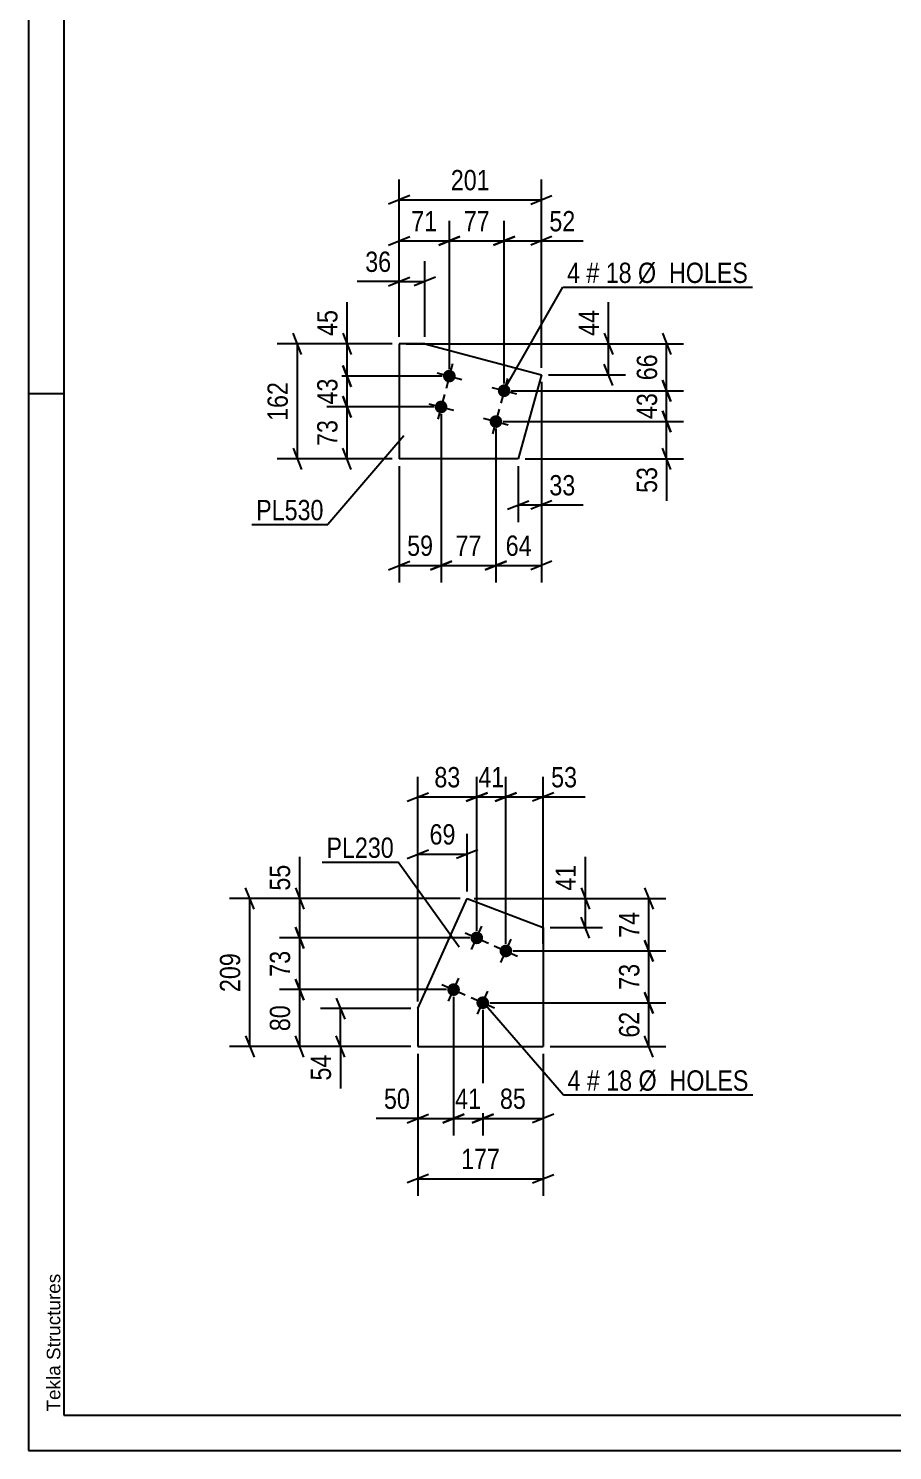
# Model space of a CAD drawing. Header units: millimetres. Extents: x 0 to 594, y 0 to 420.
# Drawn here: x 0 to 121.9, y 0 to 200.5 of the extents above; entities that cross this region are included whole.
import ezdxf

# ---------------------------------------------------------------- set-up
doc = ezdxf.new("R2010")
doc.units = ezdxf.units.MM
doc.styles.add('Arial', font='ARIAL.TTF', dxfattribs={"height": 0.2})
doc.styles.add('Arial Narrow', font='ARIALN.TTF', dxfattribs={"height": 0.2})

# ---------------------------------------------------------------- blocks, each defined once
blk = doc.blocks.new('Unknown-761550444-1135')
at = {"color": 5, "linetype": 'Continuous'}
for p, q in [((0, 420), (0, 0)), ((5, 415), (5, 5)), ((5, 149), (0, 149)), ((5, 5), (589, 5)), ((0, 0), (594, 0))]:
    blk.add_line(p, q, dxfattribs=at)
at = {"color": 174, "linetype": 'Continuous', "style": 'Arial'}
blk.add_text('Tekla Structures', height=1.9102, rotation=90, dxfattribs=at).set_placement((4.5, 5.5))
blk = doc.blocks.new('Part-761550444-8689 - 8688')
at = {"color": 2, "linetype": 'Continuous'}
for p, q in [((54.94, 62.3), (61.88, 77.82)), ((61.88, 77.82), (72.6, 73.72)), ((72.6, 73.72), (72.6, 56.95)), ((54.94, 62.3), (54.94, 56.95)), ((54.94, 56.95), (72.6, 56.95))]:
    blk.add_line(p, q, dxfattribs=at)
blk = doc.blocks.new('Bolt-761550444-8690 - 8688')
at = {"linetype": 'Continuous'}
for points in [[(63.61, 73.1, -1), (62.87, 71.46, -1)], [(67.71, 71.26, -1), (66.98, 69.62, -1)], [(60.34, 65.8, -1), (59.6, 64.16, -1)], [(64.44, 63.96, -1), (63.71, 62.32, -1)]]:
    blk.add_hatch(color=1, dxfattribs=at).paths.add_polyline_path(points)
at = {"color": 1, "linetype": 'Continuous'}
for p, q in [((61.6, 73.01), (64.88, 71.54)), ((62.5, 70.64), (63.97, 73.92)), ((65.7, 71.18), (68.99, 69.7)), ((66.61, 68.8), (68.08, 72.08)), ((59.23, 63.34), (60.7, 66.62)), ((58.33, 65.71), (61.61, 64.24)), ((63.34, 61.5), (64.81, 64.78)), ((62.43, 63.87), (65.72, 62.4))]:
    blk.add_line(p, q, dxfattribs=at)
blk = doc.blocks.new('Part-761550444-8681 - 8680')
at = {"color": 2, "linetype": 'Continuous'}
for p, q in [((55.92, 156.02), (52.29, 156.02)), ((52.29, 156.02), (52.29, 139.8)), ((55.92, 156.02), (72.35, 151.65)), ((72.35, 151.65), (69.06, 139.8)), ((69.06, 139.8), (52.29, 139.8))]:
    blk.add_line(p, q, dxfattribs=at)
blk = doc.blocks.new('Bolt-761550444-8682 - 8680')
at = {"linetype": 'Continuous'}
for points in [[(60.24, 151.25, -1), (58.5, 151.71, -1)], [(67.97, 149.19, -1), (66.23, 149.65, -1)], [(59.08, 146.9, -1), (57.34, 147.36, -1)], [(66.81, 144.84, -1), (65.07, 145.3, -1)]]:
    blk.add_hatch(color=1, dxfattribs=at).paths.add_polyline_path(points)
at = {"color": 1, "linetype": 'Continuous'}
for p, q in [((59.83, 153.22), (58.91, 149.74)), ((57.63, 151.94), (61.11, 151.01)), ((67.56, 151.16), (66.64, 147.68)), ((58.68, 148.87), (57.75, 145.39)), ((65.36, 149.88), (68.84, 148.96)), ((56.47, 147.59), (59.95, 146.67)), ((66.41, 146.81), (65.48, 143.33)), ((64.2, 145.53), (67.68, 144.61))]:
    blk.add_line(p, q, dxfattribs=at)
blk = doc.blocks.new('StraightDimension-761550444-9422 - 8688')
at = {"color": 7, "linetype": 'Continuous'}
for p, q in [((77.96, 79.32), (79.16, 76.32)), ((62.88, 77.82), (80.96, 77.82)), ((78.56, 73.72), (78.56, 77.82)), ((79.16, 72.22), (77.96, 75.22)), ((73.6, 73.72), (80.96, 73.72))]:
    blk.add_line(p, q, dxfattribs=at)
at = {"color": 0}
blk.add_wipeout([(77.81, 83.2), (73.61, 83.2), (73.61, 78.34), (77.81, 78.34)], dxfattribs=at)
at = {"color": 7, "linetype": 'Continuous'}
blk.add_line((78.56, 77.82), (78.56, 83.72), dxfattribs=at)
blk.add_line((78.56, 77.82), (78.56, 83.72), dxfattribs=at)
at = {"color": 3, "style": 'Arial Narrow'}
blk.add_text('41', height=2.863, rotation=90.0002, dxfattribs=at).set_placement((77.21, 78.94))
blk = doc.blocks.new('StraightDimension-761550444-13964 - 8688')
at = {"color": 7, "linetype": 'Continuous'}
for p, q in [((86.92, 79.32), (88.12, 76.32)), ((62.88, 77.82), (89.92, 77.82)), ((87.52, 70.44), (87.52, 77.82)), ((68.35, 70.44), (89.92, 70.44)), ((88.12, 68.94), (86.92, 71.94))]:
    blk.add_line(p, q, dxfattribs=at)
at = {"color": 0}
blk.add_wipeout([(86.77, 76.56), (82.57, 76.56), (82.57, 71.7), (86.77, 71.7)], dxfattribs=at)
at = {"color": 3, "style": 'Arial Narrow'}
blk.add_text('74', height=2.863, rotation=90.0002, dxfattribs=at).set_placement((86.17, 72.3))
blk = doc.blocks.new('StraightDimension-761550444-9414 - 8688')
at = {"color": 7, "linetype": 'Continuous'}
for p, q in [((54.94, 55.95), (54.94, 35.93)), ((72.6, 55.95), (72.6, 35.93)), ((56.44, 38.93), (53.44, 37.73)), ((54.94, 38.33), (72.6, 38.33)), ((71.1, 37.73), (74.1, 38.93))]:
    blk.add_line(p, q, dxfattribs=at)
at = {"color": 0}
blk.add_wipeout([(67.11, 39.08), (67.11, 43.28), (60.43, 43.28), (60.43, 39.08)], dxfattribs=at)
at = {"color": 3, "style": 'Arial Narrow'}
blk.add_text('177', height=2.863, dxfattribs=at).set_placement((61.03, 39.68))
blk = doc.blocks.new('StraightDimension-761550444-9408 - 8688')
at = {"color": 7, "linetype": 'Continuous'}
for p, q in [((54.94, 63.3), (54.94, 86.94)), ((61.88, 78.82), (61.88, 86.94)), ((53.44, 83.49), (56.44, 84.69)), ((63.38, 84.69), (60.38, 83.49)), ((54.94, 84.09), (61.88, 84.09))]:
    blk.add_line(p, q, dxfattribs=at)
at = {"color": 0}
blk.add_wipeout([(60.84, 84.84), (60.84, 89.04), (55.98, 89.04), (55.98, 84.84)], dxfattribs=at)
at = {"color": 3, "style": 'Arial Narrow'}
blk.add_text('69', height=2.863, dxfattribs=at).set_placement((56.58, 85.44))
blk = doc.blocks.new('StraightDimension-761550444-9418 - 8688')
at = {"color": 7, "linetype": 'Continuous'}
for p, q in [((53.94, 62.3), (41.18, 62.3)), ((43.43, 63.8), (44.63, 60.8)), ((44.03, 56.95), (44.03, 62.3)), ((44.63, 55.45), (43.43, 58.45)), ((53.94, 56.95), (41.18, 56.95))]:
    blk.add_line(p, q, dxfattribs=at)
at = {"color": 0}
blk.add_wipeout([(43.28, 56.42), (39.08, 56.42), (39.08, 51.57), (43.28, 51.57)], dxfattribs=at)
at = {"color": 7, "linetype": 'Continuous'}
blk.add_line((44.03, 56.95), (44.03, 51.04), dxfattribs=at)
blk.add_line((44.03, 56.95), (44.03, 51.04), dxfattribs=at)
at = {"color": 3, "style": 'Arial Narrow'}
blk.add_text('54', height=2.863, rotation=90.0002, dxfattribs=at).set_placement((42.68, 52.17))
blk = doc.blocks.new('StraightDimension-761550444-13932 - 8688')
at = {"color": 7, "linetype": 'Continuous'}
for p, q in [((63.24, 73.28), (63.24, 95)), ((67.35, 71.44), (67.35, 95)), ((61.74, 91.55), (64.74, 92.75)), ((68.85, 92.75), (65.85, 91.55)), ((63.24, 92.15), (67.35, 92.15))]:
    blk.add_line(p, q, dxfattribs=at)
at = {"color": 0}
blk.add_wipeout([(67.72, 92.9), (67.72, 97.1), (62.86, 97.1), (62.86, 92.9)], dxfattribs=at)
at = {"color": 3, "style": 'Arial Narrow'}
blk.add_text('41', height=2.863, dxfattribs=at).set_placement((63.46, 93.5))
blk = doc.blocks.new('StraightDimension-761550444-9446 - 8688')
at = {"color": 7, "linetype": 'Continuous'}
for p, q in [((37.66, 79.32), (38.86, 76.32)), ((60.88, 77.82), (35.41, 77.82)), ((38.26, 72.28), (38.26, 77.82)), ((62.24, 72.28), (35.41, 72.28)), ((38.86, 70.78), (37.66, 73.78))]:
    blk.add_line(p, q, dxfattribs=at)
at = {"color": 0}
blk.add_wipeout([(37.51, 83.2), (33.31, 83.2), (33.31, 78.34), (37.51, 78.34)], dxfattribs=at)
at = {"color": 7, "linetype": 'Continuous'}
blk.add_line((38.26, 77.82), (38.26, 83.72), dxfattribs=at)
blk.add_line((38.26, 77.82), (38.26, 83.72), dxfattribs=at)
at = {"color": 3, "style": 'Arial Narrow'}
blk.add_text('55', height=2.863, rotation=90.0002, dxfattribs=at).set_placement((36.91, 78.94))
blk = doc.blocks.new('StraightDimension-761550444-9447 - 8688')
at = {"color": 7, "linetype": 'Continuous'}
for p, q in [((62.24, 72.28), (35.41, 72.28)), ((37.66, 73.78), (38.86, 70.78)), ((38.26, 64.98), (38.26, 72.28)), ((38.86, 63.48), (37.66, 66.48)), ((58.97, 64.98), (35.41, 64.98))]:
    blk.add_line(p, q, dxfattribs=at)
at = {"color": 0}
blk.add_wipeout([(37.51, 71.06), (33.31, 71.06), (33.31, 66.2), (37.51, 66.2)], dxfattribs=at)
at = {"color": 3, "style": 'Arial Narrow'}
blk.add_text('73', height=2.863, rotation=90.0002, dxfattribs=at).set_placement((36.91, 66.8))
blk = doc.blocks.new('StraightDimension-761550444-9448 - 8688')
at = {"color": 7, "linetype": 'Continuous'}
for p, q in [((37.66, 66.48), (38.86, 63.48)), ((58.97, 64.98), (35.41, 64.98)), ((38.26, 56.95), (38.26, 64.98)), ((38.86, 55.45), (37.66, 58.45)), ((53.94, 56.95), (35.41, 56.95))]:
    blk.add_line(p, q, dxfattribs=at)
at = {"color": 0}
blk.add_wipeout([(37.51, 63.39), (33.31, 63.39), (33.31, 58.53), (37.51, 58.53)], dxfattribs=at)
at = {"color": 3, "style": 'Arial Narrow'}
blk.add_text('80', height=2.863, rotation=90.0002, dxfattribs=at).set_placement((36.91, 59.13))
blk = doc.blocks.new('StraightDimension-761550444-9466 - 8688')
at = {"color": 7, "linetype": 'Continuous'}
for p, q in [((31.82, 76.32), (30.62, 79.32)), ((60.88, 77.82), (28.37, 77.82)), ((31.22, 56.95), (31.22, 77.82)), ((30.62, 58.45), (31.82, 55.45)), ((53.94, 56.95), (28.37, 56.95))]:
    blk.add_line(p, q, dxfattribs=at)
at = {"color": 0}
blk.add_wipeout([(30.47, 70.72), (26.27, 70.72), (26.27, 64.04), (30.47, 64.04)], dxfattribs=at)
at = {"color": 3, "style": 'Arial Narrow'}
blk.add_text('209', height=2.863, rotation=90.0002, dxfattribs=at).set_placement((29.87, 64.64))
blk = doc.blocks.new('StraightDimension-761550444-13931 - 8688')
at = {"color": 7, "linetype": 'Continuous'}
for p, q in [((67.35, 71.44), (67.35, 95)), ((72.6, 71.44), (72.6, 95)), ((65.85, 91.55), (68.85, 92.75)), ((74.1, 92.75), (71.1, 91.55)), ((67.35, 92.15), (72.6, 92.15))]:
    blk.add_line(p, q, dxfattribs=at)
at = {"color": 0}
blk.add_wipeout([(77.98, 92.9), (77.98, 97.1), (73.13, 97.1), (73.13, 92.9)], dxfattribs=at)
at = {"color": 7, "linetype": 'Continuous'}
blk.add_line((72.6, 92.15), (78.51, 92.15), dxfattribs=at)
blk.add_line((72.6, 92.15), (78.51, 92.15), dxfattribs=at)
at = {"color": 3, "style": 'Arial Narrow'}
blk.add_text('53', height=2.863, dxfattribs=at).set_placement((73.73, 93.5))
blk = doc.blocks.new('StraightDimension-761550444-13933 - 8688')
at = {"color": 7, "linetype": 'Continuous'}
for p, q in [((54.94, 63.3), (54.94, 95)), ((63.24, 73.28), (63.24, 95)), ((53.44, 91.55), (56.44, 92.75)), ((64.74, 92.75), (61.74, 91.55)), ((54.94, 92.15), (63.24, 92.15))]:
    blk.add_line(p, q, dxfattribs=at)
at = {"color": 0}
blk.add_wipeout([(61.52, 92.9), (61.52, 97.1), (56.66, 97.1), (56.66, 92.9)], dxfattribs=at)
at = {"color": 3, "style": 'Arial Narrow'}
blk.add_text('83', height=2.863, dxfattribs=at).set_placement((57.26, 93.5))
blk = doc.blocks.new('StraightDimension-761550444-13965 - 8688')
at = {"color": 7, "linetype": 'Continuous'}
for p, q in [((68.35, 70.44), (89.92, 70.44)), ((86.92, 71.94), (88.12, 68.94)), ((87.52, 63.14), (87.52, 70.44)), ((88.12, 61.64), (86.92, 64.64)), ((65.08, 63.14), (89.92, 63.14))]:
    blk.add_line(p, q, dxfattribs=at)
at = {"color": 0}
blk.add_wipeout([(86.77, 69.22), (82.57, 69.22), (82.57, 64.36), (86.77, 64.36)], dxfattribs=at)
at = {"color": 3, "style": 'Arial Narrow'}
blk.add_text('73', height=2.863, rotation=90.0002, dxfattribs=at).set_placement((86.17, 64.96))
blk = doc.blocks.new('StraightDimension-761550444-13966 - 8688')
at = {"color": 7, "linetype": 'Continuous'}
for p, q in [((86.92, 64.64), (88.12, 61.64)), ((65.08, 63.14), (89.92, 63.14)), ((87.52, 56.95), (87.52, 63.14)), ((88.12, 55.45), (86.92, 58.45)), ((73.6, 56.95), (89.92, 56.95))]:
    blk.add_line(p, q, dxfattribs=at)
at = {"color": 0}
blk.add_wipeout([(86.77, 62.47), (82.57, 62.47), (82.57, 57.61), (86.77, 57.61)], dxfattribs=at)
at = {"color": 3, "style": 'Arial Narrow'}
blk.add_text('62', height=2.863, rotation=90.0002, dxfattribs=at).set_placement((86.17, 58.21))
blk = doc.blocks.new('StraightDimension-761550444-15084 - 8688')
at = {"color": 7, "linetype": 'Continuous'}
for p, q in [((64.08, 62.14), (64.08, 44.42)), ((72.6, 55.95), (72.6, 44.42)), ((62.58, 46.22), (65.58, 47.42)), ((64.08, 46.82), (72.6, 46.82)), ((74.1, 47.42), (71.1, 46.22))]:
    blk.add_line(p, q, dxfattribs=at)
at = {"color": 0}
blk.add_wipeout([(70.77, 47.57), (70.77, 51.77), (65.91, 51.77), (65.91, 47.57)], dxfattribs=at)
at = {"color": 3, "style": 'Arial Narrow'}
blk.add_text('85', height=2.863, dxfattribs=at).set_placement((66.51, 48.17))
blk = doc.blocks.new('StraightDimension-761550444-15085 - 8688')
at = {"color": 7, "linetype": 'Continuous'}
for p, q in [((59.97, 63.98), (59.97, 44.42)), ((64.08, 62.14), (64.08, 44.42)), ((58.47, 46.22), (61.47, 47.42)), ((59.97, 46.82), (64.08, 46.82)), ((65.58, 47.42), (62.58, 46.22))]:
    blk.add_line(p, q, dxfattribs=at)
at = {"color": 0}
blk.add_wipeout([(64.45, 47.57), (64.45, 51.77), (59.59, 51.77), (59.59, 47.57)], dxfattribs=at)
at = {"color": 3, "style": 'Arial Narrow'}
blk.add_text('41', height=2.863, dxfattribs=at).set_placement((60.19, 48.17))
blk = doc.blocks.new('StraightDimension-761550444-15086 - 8688')
at = {"color": 7, "linetype": 'Continuous'}
for p, q in [((59.97, 63.98), (59.97, 44.42)), ((54.94, 55.95), (54.94, 44.42)), ((53.44, 46.22), (56.44, 47.42)), ((54.94, 46.82), (59.97, 46.82)), ((61.47, 47.42), (58.47, 46.22))]:
    blk.add_line(p, q, dxfattribs=at)
at = {"color": 0}
blk.add_wipeout([(54.41, 47.57), (54.41, 51.77), (49.55, 51.77), (49.55, 47.57)], dxfattribs=at)
at = {"color": 7, "linetype": 'Continuous'}
blk.add_line((54.94, 46.82), (49.03, 46.82), dxfattribs=at)
blk.add_line((54.94, 46.82), (49.03, 46.82), dxfattribs=at)
at = {"color": 3, "style": 'Arial Narrow'}
blk.add_text('50', height=2.863, dxfattribs=at).set_placement((50.15, 48.17))
blk = doc.blocks.new('StraightDimension-761550444-13683 - 8680')
at = {"color": 7, "linetype": 'Continuous'}
for p, q in [((67.1, 150.42), (67.1, 173.39)), ((72.35, 152.65), (72.35, 173.39)), ((65.6, 169.94), (68.6, 171.14)), ((67.1, 170.54), (72.35, 170.54)), ((73.85, 171.14), (70.85, 169.94))]:
    blk.add_line(p, q, dxfattribs=at)
at = {"color": 0}
blk.add_wipeout([(77.73, 171.29), (77.73, 175.49), (72.88, 175.49), (72.88, 171.29)], dxfattribs=at)
at = {"color": 7, "linetype": 'Continuous'}
blk.add_line((72.35, 170.54), (78.26, 170.54), dxfattribs=at)
blk.add_line((72.35, 170.54), (78.26, 170.54), dxfattribs=at)
at = {"color": 3, "style": 'Arial Narrow'}
blk.add_text('52', height=2.863, dxfattribs=at).set_placement((73.48, 171.89))
blk = doc.blocks.new('StraightDimension-761550444-13715 - 8680')
at = {"color": 7, "linetype": 'Continuous'}
for p, q in [((89.42, 150.92), (90.62, 147.92)), ((68.1, 149.42), (92.42, 149.42)), ((90.02, 145.07), (90.02, 149.42)), ((90.62, 143.57), (89.42, 146.57)), ((66.94, 145.07), (92.42, 145.07))]:
    blk.add_line(p, q, dxfattribs=at)
at = {"color": 0}
blk.add_wipeout([(89.27, 149.67), (85.07, 149.67), (85.07, 144.82), (89.27, 144.82)], dxfattribs=at)
at = {"color": 3, "style": 'Arial Narrow'}
blk.add_text('43', height=2.863, rotation=90.0002, dxfattribs=at).set_placement((88.67, 145.42))
blk = doc.blocks.new('StraightDimension-761550444-13685 - 8680')
at = {"color": 7, "linetype": 'Continuous'}
for p, q in [((52.29, 157.02), (52.29, 173.39)), ((59.37, 152.48), (59.37, 173.39)), ((50.79, 169.94), (53.79, 171.14)), ((52.29, 170.54), (59.37, 170.54)), ((60.87, 171.14), (57.87, 169.94))]:
    blk.add_line(p, q, dxfattribs=at)
at = {"color": 0}
blk.add_wipeout([(58.26, 171.29), (58.26, 175.49), (53.4, 175.49), (53.4, 171.29)], dxfattribs=at)
at = {"color": 3, "style": 'Arial Narrow'}
blk.add_text('71', height=2.863, dxfattribs=at).set_placement((54, 171.89))
blk = doc.blocks.new('StraightDimension-761550444-13662 - 8680')
at = {"color": 7, "linetype": 'Continuous'}
for p, q in [((44.34, 157.52), (45.54, 154.52)), ((51.29, 156.02), (42.09, 156.02)), ((44.94, 151.48), (44.94, 156.02)), ((45.54, 149.98), (44.34, 152.98)), ((58.37, 151.48), (42.09, 151.48))]:
    blk.add_line(p, q, dxfattribs=at)
at = {"color": 0}
blk.add_wipeout([(44.19, 161.4), (39.99, 161.4), (39.99, 156.54), (44.19, 156.54)], dxfattribs=at)
at = {"color": 7, "linetype": 'Continuous'}
blk.add_line((44.94, 156.02), (44.94, 161.92), dxfattribs=at)
blk.add_line((44.94, 156.02), (44.94, 161.92), dxfattribs=at)
at = {"color": 3, "style": 'Arial Narrow'}
blk.add_text('45', height=2.863, rotation=90.0002, dxfattribs=at).set_placement((43.59, 157.14))
blk = doc.blocks.new('StraightDimension-761550444-13791 - 8680')
at = {"color": 7, "linetype": 'Continuous'}
for p, q in [((72.35, 150.65), (72.35, 130.91)), ((69.09, 138.8), (69.09, 130.91)), ((67.59, 132.71), (70.59, 133.91)), ((69.09, 133.31), (72.35, 133.31)), ((73.85, 133.91), (70.85, 132.71))]:
    blk.add_line(p, q, dxfattribs=at)
at = {"color": 0}
blk.add_wipeout([(77.73, 134.06), (77.73, 138.26), (72.88, 138.26), (72.88, 134.06)], dxfattribs=at)
at = {"color": 7, "linetype": 'Continuous'}
blk.add_line((72.35, 133.31), (78.26, 133.31), dxfattribs=at)
blk.add_line((72.35, 133.31), (78.26, 133.31), dxfattribs=at)
at = {"color": 3, "style": 'Arial Narrow'}
blk.add_text('33', height=2.863, dxfattribs=at).set_placement((73.48, 134.66))
blk = doc.blocks.new('StraightDimension-761550444-13663 - 8680')
at = {"color": 7, "linetype": 'Continuous'}
for p, q in [((44.34, 152.98), (45.54, 149.98)), ((58.37, 151.48), (42.09, 151.48)), ((44.94, 147.13), (44.94, 151.48)), ((45.54, 145.63), (44.34, 148.63)), ((57.21, 147.13), (42.09, 147.13))]:
    blk.add_line(p, q, dxfattribs=at)
at = {"color": 0}
blk.add_wipeout([(44.19, 151.73), (39.99, 151.73), (39.99, 146.88), (44.19, 146.88)], dxfattribs=at)
at = {"color": 3, "style": 'Arial Narrow'}
blk.add_text('43', height=2.863, rotation=90.0002, dxfattribs=at).set_placement((43.59, 147.48))
blk = doc.blocks.new('StraightDimension-761550444-13664 - 8680')
at = {"color": 7, "linetype": 'Continuous'}
for p, q in [((44.34, 148.63), (45.54, 145.63)), ((57.21, 147.13), (42.09, 147.13)), ((44.94, 139.8), (44.94, 147.13)), ((45.54, 138.3), (44.34, 141.3)), ((51.29, 139.8), (42.09, 139.8))]:
    blk.add_line(p, q, dxfattribs=at)
at = {"color": 0}
blk.add_wipeout([(44.19, 145.89), (39.99, 145.89), (39.99, 141.03), (44.19, 141.03)], dxfattribs=at)
at = {"color": 3, "style": 'Arial Narrow'}
blk.add_text('73', height=2.863, rotation=90.0002, dxfattribs=at).set_placement((43.59, 141.63))
blk = doc.blocks.new('StraightDimension-761550444-13684 - 8680')
at = {"color": 7, "linetype": 'Continuous'}
for p, q in [((59.37, 152.48), (59.37, 173.39)), ((67.1, 150.42), (67.1, 173.39)), ((57.87, 169.94), (60.87, 171.14)), ((59.37, 170.54), (67.1, 170.54)), ((68.6, 171.14), (65.6, 169.94))]:
    blk.add_line(p, q, dxfattribs=at)
at = {"color": 0}
blk.add_wipeout([(65.66, 171.29), (65.66, 175.49), (60.81, 175.49), (60.81, 171.29)], dxfattribs=at)
at = {"color": 3, "style": 'Arial Narrow'}
blk.add_text('77', height=2.863, dxfattribs=at).set_placement((61.41, 171.89))
blk = doc.blocks.new('StraightDimension-761550444-13714 - 8680')
at = {"color": 7, "linetype": 'Continuous'}
for p, q in [((89.42, 157.52), (90.62, 154.52)), ((53.29, 156.02), (92.42, 156.02)), ((90.02, 149.42), (90.02, 156.02)), ((90.62, 147.92), (89.42, 150.92)), ((68.1, 149.42), (92.42, 149.42))]:
    blk.add_line(p, q, dxfattribs=at)
at = {"color": 0}
blk.add_wipeout([(89.27, 155.15), (85.07, 155.15), (85.07, 150.29), (89.27, 150.29)], dxfattribs=at)
at = {"color": 3, "style": 'Arial Narrow'}
blk.add_text('66', height=2.863, rotation=90.0002, dxfattribs=at).set_placement((88.67, 150.89))
blk = doc.blocks.new('StraightDimension-761550444-13716 - 8680')
at = {"color": 7, "linetype": 'Continuous'}
for p, q in [((89.42, 146.57), (90.62, 143.57)), ((66.94, 145.07), (92.42, 145.07)), ((90.02, 139.8), (90.02, 145.07)), ((90.62, 138.3), (89.42, 141.3)), ((70.06, 139.8), (92.42, 139.8))]:
    blk.add_line(p, q, dxfattribs=at)
at = {"color": 0}
blk.add_wipeout([(89.27, 139.27), (85.07, 139.27), (85.07, 134.41), (89.27, 134.41)], dxfattribs=at)
at = {"color": 7, "linetype": 'Continuous'}
blk.add_line((90.02, 139.8), (90.02, 133.89), dxfattribs=at)
blk.add_line((90.02, 139.8), (90.02, 133.89), dxfattribs=at)
at = {"color": 3, "style": 'Arial Narrow'}
blk.add_text('53', height=2.863, rotation=90.0002, dxfattribs=at).set_placement((88.67, 135.01))
blk = doc.blocks.new('StraightDimension-761550444-13766 - 8680')
at = {"color": 7, "linetype": 'Continuous'}
for p, q in [((72.35, 150.65), (72.35, 122.39)), ((65.94, 144.07), (65.94, 122.39)), ((64.44, 124.19), (67.44, 125.39)), ((65.94, 124.79), (72.35, 124.79)), ((73.85, 125.39), (70.85, 124.19))]:
    blk.add_line(p, q, dxfattribs=at)
at = {"color": 0}
blk.add_wipeout([(71.58, 125.54), (71.58, 129.74), (66.72, 129.74), (66.72, 125.54)], dxfattribs=at)
at = {"color": 3, "style": 'Arial Narrow'}
blk.add_text('64', height=2.863, dxfattribs=at).set_placement((67.32, 126.14))
blk = doc.blocks.new('StraightDimension-761550444-13767 - 8680')
at = {"color": 7, "linetype": 'Continuous'}
for p, q in [((58.21, 146.13), (58.21, 122.39)), ((65.94, 144.07), (65.94, 122.39)), ((56.71, 124.19), (59.71, 125.39)), ((58.21, 124.79), (65.94, 124.79)), ((67.44, 125.39), (64.44, 124.19))]:
    blk.add_line(p, q, dxfattribs=at)
at = {"color": 0}
blk.add_wipeout([(64.51, 125.54), (64.51, 129.74), (59.65, 129.74), (59.65, 125.54)], dxfattribs=at)
at = {"color": 3, "style": 'Arial Narrow'}
blk.add_text('77', height=2.863, dxfattribs=at).set_placement((60.25, 126.14))
blk = doc.blocks.new('StraightDimension-761550444-13768 - 8680')
at = {"color": 7, "linetype": 'Continuous'}
for p, q in [((58.21, 146.13), (58.21, 122.39)), ((52.29, 138.8), (52.29, 122.39)), ((50.79, 124.19), (53.79, 125.39)), ((52.29, 124.79), (58.21, 124.79)), ((59.71, 125.39), (56.71, 124.19))]:
    blk.add_line(p, q, dxfattribs=at)
at = {"color": 0}
blk.add_wipeout([(57.68, 125.54), (57.68, 129.74), (52.82, 129.74), (52.82, 125.54)], dxfattribs=at)
at = {"color": 3, "style": 'Arial Narrow'}
blk.add_text('59', height=2.863, dxfattribs=at).set_placement((53.42, 126.14))
blk = doc.blocks.new('StraightDimension-761550444-13803 - 8680')
at = {"color": 7, "linetype": 'Continuous'}
for p, q in [((38.53, 154.52), (37.33, 157.52)), ((51.29, 156.02), (35.08, 156.02)), ((37.93, 139.8), (37.93, 156.02)), ((37.33, 141.3), (38.53, 138.3)), ((51.29, 139.8), (35.08, 139.8))]:
    blk.add_line(p, q, dxfattribs=at)
at = {"color": 0}
blk.add_wipeout([(37.18, 151.25), (32.98, 151.25), (32.98, 144.56), (37.18, 144.56)], dxfattribs=at)
at = {"color": 3, "style": 'Arial Narrow'}
blk.add_text('162', height=2.863, rotation=90.0002, dxfattribs=at).set_placement((36.58, 145.16))
blk = doc.blocks.new('StraightDimension-761550444-13808 - 8680')
at = {"color": 7, "linetype": 'Continuous'}
for p, q in [((52.29, 157.02), (52.29, 179.18)), ((72.35, 152.65), (72.35, 179.18)), ((53.79, 176.93), (50.79, 175.73)), ((70.85, 175.73), (73.85, 176.93)), ((52.29, 176.33), (72.35, 176.33))]:
    blk.add_line(p, q, dxfattribs=at)
at = {"color": 0}
blk.add_wipeout([(65.66, 177.08), (65.66, 181.28), (58.98, 181.28), (58.98, 177.08)], dxfattribs=at)
at = {"color": 3, "style": 'Arial Narrow'}
blk.add_text('201', height=2.863, dxfattribs=at).set_placement((59.58, 177.68))
blk = doc.blocks.new('StraightDimension-761550444-14936 - 8680')
at = {"color": 7, "linetype": 'Continuous'}
for p, q in [((81.23, 157.52), (82.43, 154.52)), ((56.92, 156.02), (84.23, 156.02)), ((81.83, 151.65), (81.83, 156.02)), ((82.43, 150.15), (81.23, 153.15)), ((73.35, 151.65), (84.23, 151.65))]:
    blk.add_line(p, q, dxfattribs=at)
at = {"color": 0}
blk.add_wipeout([(81.08, 161.4), (76.88, 161.4), (76.88, 156.54), (81.08, 156.54)], dxfattribs=at)
at = {"color": 7, "linetype": 'Continuous'}
blk.add_line((81.83, 156.02), (81.83, 161.92), dxfattribs=at)
blk.add_line((81.83, 156.02), (81.83, 161.92), dxfattribs=at)
at = {"color": 3, "style": 'Arial Narrow'}
blk.add_text('44', height=2.863, rotation=90.0002, dxfattribs=at).set_placement((80.48, 157.14))
blk = doc.blocks.new('StraightDimension-761550444-14967 - 8680')
at = {"color": 7, "linetype": 'Continuous'}
for p, q in [((52.29, 157.02), (52.29, 167.67)), ((55.92, 157.02), (55.92, 167.67)), ((50.79, 164.22), (53.79, 165.42)), ((52.29, 164.82), (55.92, 164.82)), ((57.42, 165.42), (54.42, 164.22))]:
    blk.add_line(p, q, dxfattribs=at)
at = {"color": 0}
blk.add_wipeout([(51.76, 165.57), (51.76, 169.77), (46.91, 169.77), (46.91, 165.57)], dxfattribs=at)
at = {"color": 7, "linetype": 'Continuous'}
blk.add_line((52.29, 164.82), (46.38, 164.82), dxfattribs=at)
blk.add_line((52.29, 164.82), (46.38, 164.82), dxfattribs=at)
at = {"color": 3, "style": 'Arial Narrow'}
blk.add_text('36', height=2.863, dxfattribs=at).set_placement((47.51, 166.17))
blk = doc.blocks.new('Mark-761550444-9613 - 8688')
at = {"color": 0}
blk.add_wipeout([(77.87, 50.74), (77.87, 53.74), (76.05, 53.74), (76.05, 50.74)], dxfattribs=at)
blk.add_wipeout([(77.87, 50.74), (77.87, 53.74), (76.05, 53.74), (76.05, 50.74)], dxfattribs=at)
at = {"color": 7, "linetype": 'Continuous'}
blk.add_line((64.2, 63.15), (75.45, 50.14), dxfattribs=at)
at = {"color": 0}
blk.add_wipeout([(80.6, 50.74), (80.6, 53.74), (78.77, 53.74), (78.77, 50.74)], dxfattribs=at)
blk.add_wipeout([(80.6, 50.74), (80.6, 53.74), (78.77, 53.74), (78.77, 50.74)], dxfattribs=at)
at = {"color": 3, "style": 'Arial Narrow'}
blk.add_text('4', height=2.86, dxfattribs=at).set_placement((76.05, 50.74))
at = {"color": 0}
blk.add_wipeout([(85.16, 50.74), (85.16, 53.74), (81.5, 53.74), (81.5, 50.74)], dxfattribs=at)
blk.add_wipeout([(85.16, 50.74), (85.16, 53.74), (81.5, 53.74), (81.5, 50.74)], dxfattribs=at)
at = {"color": 3, "style": 'Arial Narrow'}
for s, height, p in [('#', 2.86, (78.77, 50.74)), ('18', 2.863, (81.5, 50.74))]:
    blk.add_text(s, height=height, dxfattribs=at).set_placement(p)
at = {"color": 0}
blk.add_wipeout([(101.58, 50.74), (101.58, 53.74), (86.06, 53.74), (86.06, 50.74)], dxfattribs=at)
blk.add_wipeout([(101.58, 50.74), (101.58, 53.74), (86.06, 53.74), (86.06, 50.74)], dxfattribs=at)
at = {"color": 7, "linetype": 'Continuous'}
blk.add_line((75.45, 50.14), (102.18, 50.14), dxfattribs=at)
at = {"color": 3, "style": 'Arial Narrow'}
blk.add_text('Ø  HOLES', height=2.863, dxfattribs=at).set_placement((86.06, 50.74))
blk = doc.blocks.new('Mark-761550444-9610 - 8688')
at = {"color": 0}
blk.add_wipeout([(51.55, 83.56), (51.55, 86.56), (42.04, 86.56), (42.04, 83.56)], dxfattribs=at)
blk.add_wipeout([(51.55, 83.56), (51.55, 86.56), (42.04, 86.56), (42.04, 83.56)], dxfattribs=at)
at = {"color": 30, "linetype": 'Continuous'}
for p in [(41.44, 82.96), (60.75, 70.95)]:
    blk.add_line(p, (52.15, 82.96), dxfattribs=at)
at = {"color": 3, "style": 'Arial Narrow'}
blk.add_text('PL230', height=2.863, dxfattribs=at).set_placement((42.04, 83.56))
blk = doc.blocks.new('Mark-761550444-9606 - 8680')
at = {"color": 0}
blk.add_wipeout([(41.64, 131.16), (41.64, 134.16), (32.13, 134.16), (32.13, 131.16)], dxfattribs=at)
blk.add_wipeout([(41.64, 131.16), (41.64, 134.16), (32.13, 134.16), (32.13, 131.16)], dxfattribs=at)
at = {"color": 30, "linetype": 'Continuous'}
for p in [(52.96, 143.07), (31.53, 130.56)]:
    blk.add_line(p, (42.24, 130.56), dxfattribs=at)
at = {"color": 3, "style": 'Arial Narrow'}
blk.add_text('PL530', height=2.863, dxfattribs=at).set_placement((32.13, 131.16))
blk = doc.blocks.new('Mark-761550444-9609 - 8680')
at = {"color": 0}
blk.add_wipeout([(77.8, 164.61), (77.8, 167.61), (75.97, 167.61), (75.97, 164.61)], dxfattribs=at)
blk.add_wipeout([(77.8, 164.61), (77.8, 167.61), (75.97, 167.61), (75.97, 164.61)], dxfattribs=at)
at = {"color": 7, "linetype": 'Continuous'}
blk.add_line((67.06, 149.43), (75.37, 164.01), dxfattribs=at)
at = {"color": 0}
blk.add_wipeout([(80.53, 164.61), (80.53, 167.61), (78.7, 167.61), (78.7, 164.61)], dxfattribs=at)
blk.add_wipeout([(80.53, 164.61), (80.53, 167.61), (78.7, 167.61), (78.7, 164.61)], dxfattribs=at)
at = {"color": 3, "style": 'Arial Narrow'}
blk.add_text('4', height=2.86, dxfattribs=at).set_placement((75.97, 164.61))
at = {"color": 0}
blk.add_wipeout([(85.08, 164.61), (85.08, 167.61), (81.43, 167.61), (81.43, 164.61)], dxfattribs=at)
blk.add_wipeout([(85.08, 164.61), (85.08, 167.61), (81.43, 167.61), (81.43, 164.61)], dxfattribs=at)
at = {"color": 3, "style": 'Arial Narrow'}
for s, height, p in [('#', 2.86, (78.7, 164.61)), ('18', 2.863, (81.43, 164.61))]:
    blk.add_text(s, height=height, dxfattribs=at).set_placement(p)
at = {"color": 0}
blk.add_wipeout([(101.51, 164.61), (101.51, 167.61), (85.98, 167.61), (85.98, 164.61)], dxfattribs=at)
blk.add_wipeout([(101.51, 164.61), (101.51, 167.61), (85.98, 167.61), (85.98, 164.61)], dxfattribs=at)
at = {"color": 7, "linetype": 'Continuous'}
blk.add_line((75.37, 164.01), (102.11, 164.01), dxfattribs=at)
at = {"color": 3, "style": 'Arial Narrow'}
blk.add_text('Ø  HOLES', height=2.863, dxfattribs=at).set_placement((85.98, 164.61))

msp = doc.modelspace()

# ---------------------------------------------------------------- block references
for name in ['Unknown-761550444-1135', 'Part-761550444-8681 - 8680', 'Bolt-761550444-8682 - 8680', 'Part-761550444-8689 - 8688', 'Bolt-761550444-8690 - 8688']:
    msp.add_blockref(name, (0, 0))

# ---------------------------------------------------------------- next in the draw order: block references
for name in ['StraightDimension-761550444-13685 - 8680', 'StraightDimension-761550444-13683 - 8680', 'StraightDimension-761550444-9422 - 8688', 'StraightDimension-761550444-9414 - 8688']:
    msp.add_blockref(name, (0, 0))

# ---------------------------------------------------------------- next in the draw order: block references
for name in ['StraightDimension-761550444-13662 - 8680', 'StraightDimension-761550444-13715 - 8680', 'StraightDimension-761550444-13964 - 8688']:
    msp.add_blockref(name, (0, 0))

# ---------------------------------------------------------------- next in the draw order: block references
for name in ['StraightDimension-761550444-13663 - 8680', 'StraightDimension-761550444-13791 - 8680', 'StraightDimension-761550444-9408 - 8688']:
    msp.add_blockref(name, (0, 0))

# ---------------------------------------------------------------- next in the draw order: block references
for name in ['StraightDimension-761550444-13684 - 8680', 'StraightDimension-761550444-13664 - 8680', 'StraightDimension-761550444-13716 - 8680', 'StraightDimension-761550444-13932 - 8688', 'StraightDimension-761550444-9418 - 8688']:
    msp.add_blockref(name, (0, 0))

# ---------------------------------------------------------------- next in the draw order: block references
for name in ['StraightDimension-761550444-13714 - 8680', 'StraightDimension-761550444-13931 - 8688', 'StraightDimension-761550444-9446 - 8688']:
    msp.add_blockref(name, (0, 0))

# ---------------------------------------------------------------- next in the draw order: block references
for name in ['StraightDimension-761550444-13766 - 8680', 'StraightDimension-761550444-9447 - 8688']:
    msp.add_blockref(name, (0, 0))

# ---------------------------------------------------------------- next in the draw order: block references
for name in ['StraightDimension-761550444-13767 - 8680', 'StraightDimension-761550444-9448 - 8688']:
    msp.add_blockref(name, (0, 0))

# ---------------------------------------------------------------- next in the draw order: block references
for name in ['StraightDimension-761550444-13768 - 8680', 'StraightDimension-761550444-9466 - 8688']:
    msp.add_blockref(name, (0, 0))

# ---------------------------------------------------------------- next in the draw order: block references
for name in ['StraightDimension-761550444-13803 - 8680', 'StraightDimension-761550444-13933 - 8688']:
    msp.add_blockref(name, (0, 0))

# ---------------------------------------------------------------- next in the draw order: block references
for name in ['StraightDimension-761550444-13808 - 8680', 'Mark-761550444-9606 - 8680', 'Mark-761550444-9610 - 8688', 'StraightDimension-761550444-13965 - 8688']:
    msp.add_blockref(name, (0, 0))

# ---------------------------------------------------------------- next in the draw order: block references
for name in ['StraightDimension-761550444-14936 - 8680', 'StraightDimension-761550444-13966 - 8688']:
    msp.add_blockref(name, (0, 0))

# ---------------------------------------------------------------- next in the draw order: block references
for name in ['StraightDimension-761550444-14967 - 8680', 'Mark-761550444-9609 - 8680', 'StraightDimension-761550444-15084 - 8688']:
    msp.add_blockref(name, (0, 0))

# ---------------------------------------------------------------- next in the draw order: block references
msp.add_blockref('StraightDimension-761550444-15085 - 8688', (0, 0))

# ---------------------------------------------------------------- next in the draw order: block references
for name in ['StraightDimension-761550444-15086 - 8688', 'Mark-761550444-9613 - 8688']:
    msp.add_blockref(name, (0, 0))

doc.saveas('drawing.dxf')
